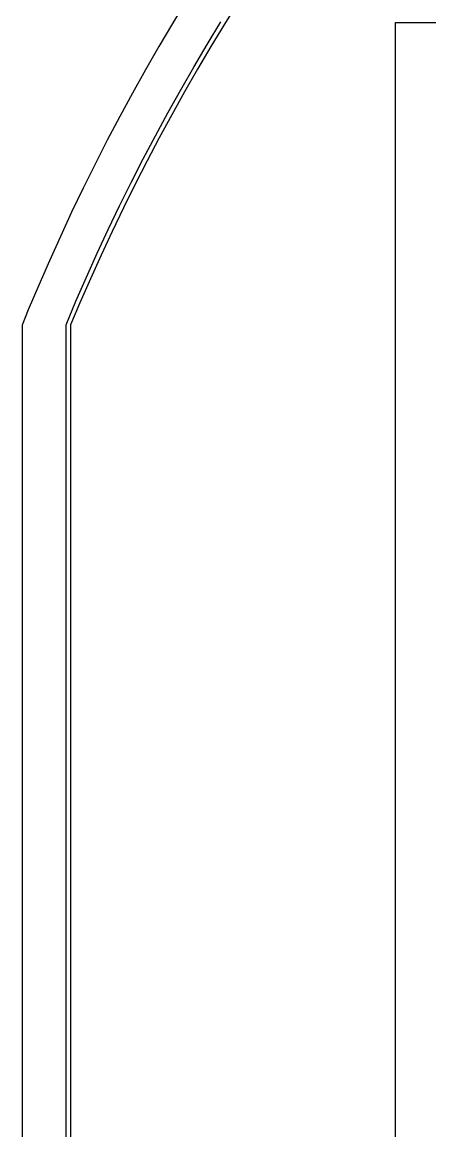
# Model space of a CAD drawing. Extents: x -16 to 132, y -40 to 113.
# Drawn here: x -15.67 to -1.35, y 37.27 to 76.19 of the extents above; entities that cross this region are included whole.
import ezdxf

# ---------------------------------------------------------------- set-up
doc = ezdxf.new("R2010")
doc.units = 0

msp = doc.modelspace()

# ---------------------------------------------------------------- linework, layer by layer
for p, q in [((-9.90825, 76.9447), (-10.3958, 76.1425)), ((-8.08023, 76.8983), (-8.56737, 76.1185)), ((-10.3958, 76.1425), (-10.8735, 75.3343)), ((-9.17355, 75.4099), (-8.69507, 76.1972)), ((-8.56737, 76.1185), (-9.04491, 75.3327)), ((-2.55649, -2.55649), (-2.55649, 76.1837)), ((-2.55649, 76.1837), (112.997, 76.1837)), ((-10.8735, 75.3343), (-11.3412, 74.5203)), ((-9.64235, 74.6167), (-9.17355, 75.4099)), ((-9.04491, 75.3327), (-9.51276, 74.5412)), ((-11.3412, 74.5203), (-11.799, 73.7007)), ((-10.1014, 73.8179), (-9.64235, 74.6167)), ((-9.51276, 74.5412), (-9.97086, 73.744)), ((-11.799, 73.7007), (-12.2466, 72.8754)), ((-10.5506, 73.0135), (-10.1014, 73.8179)), ((-9.97086, 73.744), (-10.4191, 72.9412)), ((-12.2466, 72.8754), (-12.684, 72.0448)), ((-10.9898, 72.2037), (-10.5506, 73.0135)), ((-10.4191, 72.9412), (-10.8575, 72.133)), ((-12.684, 72.0448), (-13.1112, 71.2089)), ((-11.4191, 71.3885), (-10.9898, 72.2037)), ((-10.8575, 72.133), (-11.286, 71.3195)), ((-11.8384, 70.5682), (-11.4191, 71.3885)), ((-11.286, 71.3195), (-11.7044, 70.5007)), ((-13.1112, 71.2089), (-13.5282, 70.3677)), ((-12.2476, 69.7427), (-11.8384, 70.5682)), ((-11.7044, 70.5007), (-12.1128, 69.6769)), ((-13.5282, 70.3677), (-13.9348, 69.5216)), ((-12.6466, 68.9123), (-12.2476, 69.7427)), ((-12.1128, 69.6769), (-12.511, 68.8482)), ((-13.9348, 69.5216), (-14.3309, 68.6705)), ((-13.0354, 68.077), (-12.6466, 68.9123)), ((-14.3309, 68.6705), (-14.7166, 67.8146)), ((-12.511, 68.8482), (-12.899, 68.0146)), ((-14.7166, 67.8146), (-15.0918, 66.954)), ((-13.4139, 67.2371), (-13.0354, 68.077)), ((-12.899, 68.0146), (-13.2767, 67.1763)), ((-15.0918, 66.954), (-15.4564, 66.0889)), ((-13.7821, 66.3925), (-13.4139, 67.2371)), ((-13.2767, 67.1763), (-13.6442, 66.3335)), ((-14.1315, 65.5633), (-13.7821, 66.3925)), ((-13.6442, 66.3335), (-13.9691, 65.5624)), ((-15.4564, 66.0889), (-15.6717, 65.5599)), ((-15.6717, 65.5599), (-15.6717, 8.06726)), ((-14.1315, 8.06393), (-14.1315, 65.5633)), ((-13.9691, 65.5624), (-13.9691, 8.0648))]:
    msp.add_line(p, q)

doc.saveas('drawing.dxf')
